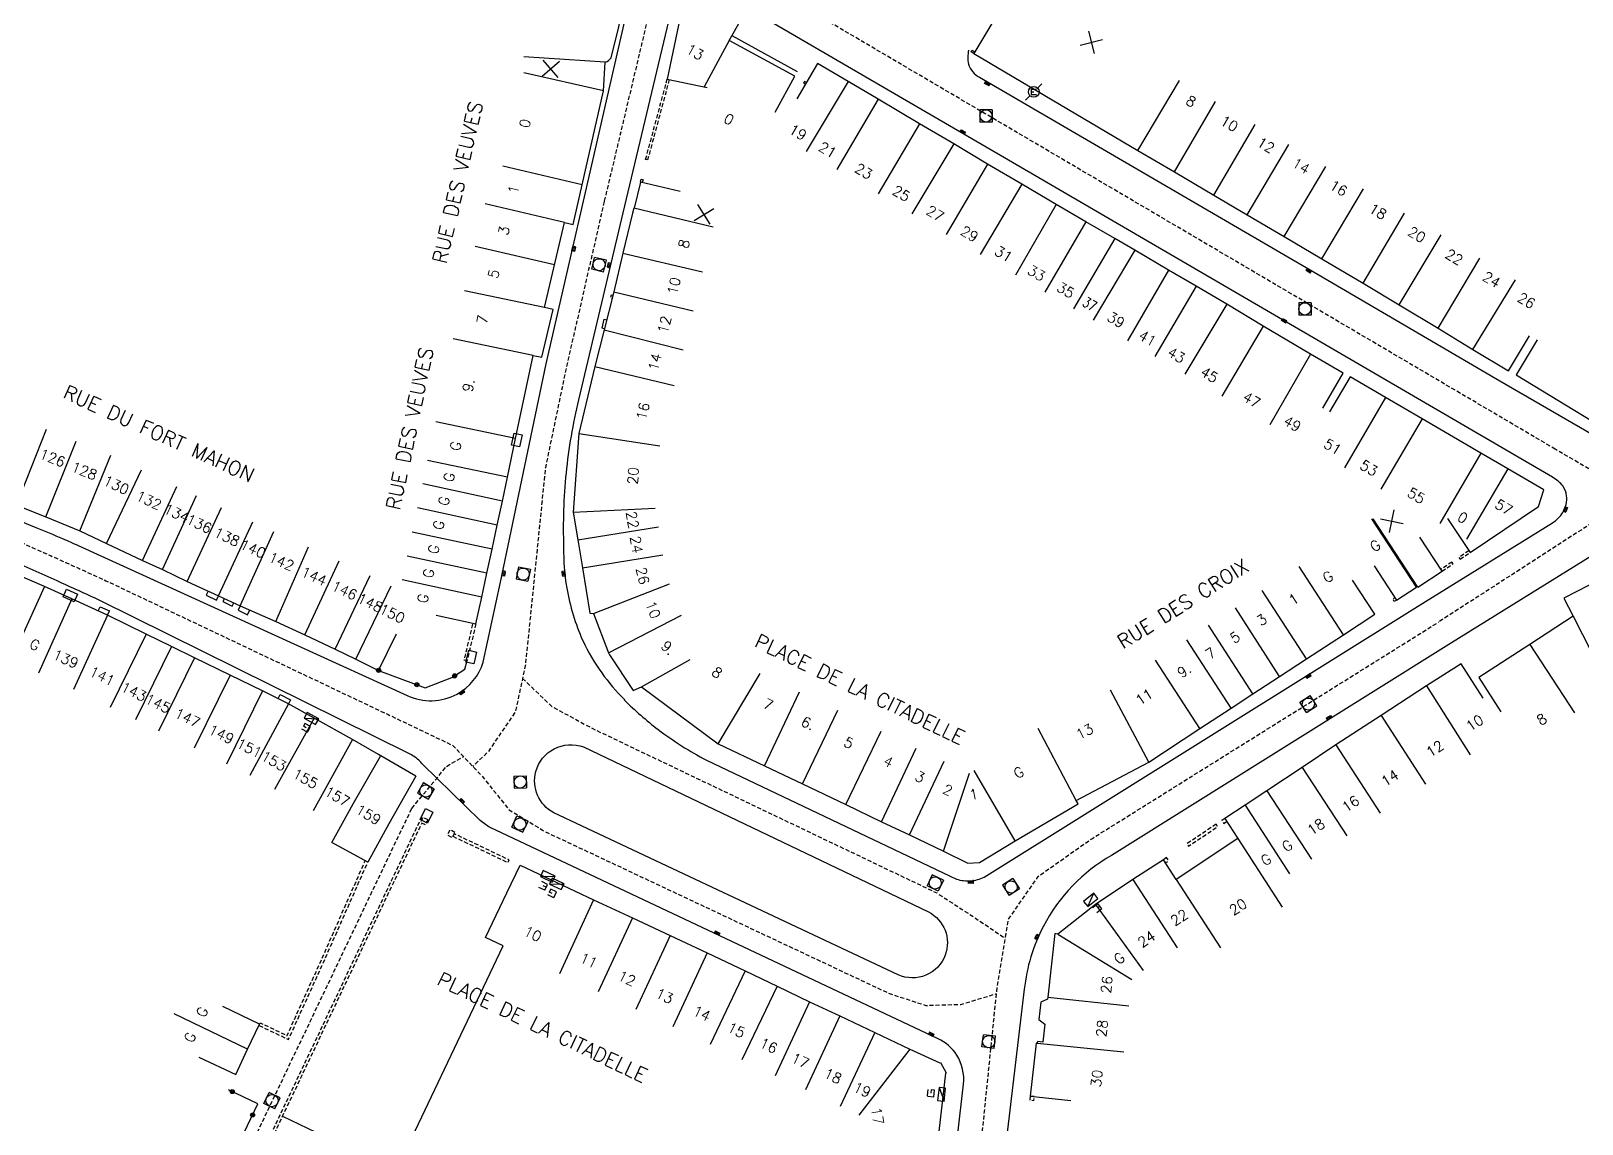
# Model space of a CAD drawing. Header units: millimetres. Extents: x 116000 to 117000, y 126000 to 127000.
# Drawn here: x 116417.3 to 116607.5, y 126148.3 to 126282.3 of the extents above; entities that cross this region are included whole.
import ezdxf
from ezdxf.enums import TextEntityAlignment as Align

# ---------------------------------------------------------------- set-up
doc = ezdxf.new("R2010")
doc.units = ezdxf.units.MM
doc.linetypes.add('DASHED', pattern=[0.75, 0.5, -0.25])
doc.layers.get('0').update_dxf_attribs({"linetype": 'CONTINUOUS'})
for name, color, linetype in [('W0001', 6, 'DASHED'), ('W0008', 7, 'CONTINUOUS'), ('W0100', 7, 'CONTINUOUS'), ('W0112', 1, 'DASHED'), ('W0322', 7, 'CONTINUOUS'), ('W0334', 7, 'CONTINUOUS'), ('W0400', 7, 'CONTINUOUS'), ('W0420', 7, 'CONTINUOUS'), ('W0430', 7, 'CONTINUOUS'), ('W0432', 7, 'CONTINUOUS'), ('W0471', 7, 'CONTINUOUS'), ('W0989', 7, 'CONTINUOUS'), ('W0991', 7, 'CONTINUOUS'), ('W1102', 7, 'CONTINUOUS'), ('W1471', 7, 'CONTINUOUS')]:
    doc.layers.add(name, color=color, linetype=linetype)
doc.styles.get("Standard").update_dxf_attribs({"font": 'romans.shx', "width": 0.85})

# ---------------------------------------------------------------- blocks, each defined once
blk = doc.blocks.new('T400')
for p, q in [((-0.15, 0.3), (0.15, 0.3)), ((-0.15, -0.25), (-0.15, 0.3)), ((-0.15, 0.15), (0.15, 0.15)), ((-0.15, 0), (0.15, 0)), ((0.15, 0.3), (0.15, -0.25)), ((-0.15, -0.15), (0.15, -0.15)), ((-0.15, -0.25), (-0.15, -0.3)), ((-0.15, -0.3), (0.15, -0.3)), ((0.15, -0.3), (0.15, -0.25))]:
    blk.add_line(p, q)
blk = doc.blocks.new('T471')
for p, q in [((-0.333334, 0.333334), (-0.333334, -0.333334)), ((-0.333334, 0.333334), (0.333334, 0.333334)), ((-0.333334, 0), (0, 0)), ((0.500001, 0.500001), (1.000002, 1.000002)), ((-0.500001, -0.500001), (-1.000002, -1.000002)), ((-0.333334, -0.333334), (0.333334, -0.333334))]:
    blk.add_line(p, q)
blk.add_ellipse((0, 0), major_axis=(0.471405, 0.471405), ratio=1, start_param=5.4977871438, end_param=11.780972451)
blk = doc.blocks.new('T420')
for p, q in [((0.75, 0.75), (-0.75, 0.75)), ((-0.75, 0.75), (-0.75, -0.75)), ((0.75, 0.75), (0.75, -0.75)), ((0.75, -0.75), (-0.75, -0.75))]:
    blk.add_line(p, q)
blk.add_ellipse((0, 0), major_axis=(-0.53, 0.53), ratio=1, start_param=3.926991, end_param=10.210176)
blk = doc.blocks.new('t991o')
at = {"color": 0, "linetype": 'Continuous'}
for p, q in [((-1, 1), (1, -1)), ((-1, -1), (1, 1))]:
    blk.add_line(p, q, dxfattribs=at)
blk = doc.blocks.new('T1471')
at = {"color": 0, "linetype": 'Continuous', "flags": 128}
blk.add_lwpolyline([(-0.75, -0.5), (-0.75, 0.5), (0.75, 0.5), (0.75, -0.5), (-0.75, -0.5)], dxfattribs=at)
blk = doc.blocks.new('T432')
at = {"flags": 128}
for points in [[(-0.4, 2.1), (-0.4, 1.3)], [(-0.39, 2.1), (0.41, 2.1)], [(0.8, 0.8), (-0.8, 0.8)], [(-0.8, 0.8), (-0.8, 0)], [(0.8, 0.8), (-0.8, 0)], [(-0.8, 0), (0.8, 0)], [(-0.4, 1.3), (0.4, 1.3)], [(0, 1.7), (0.4, 1.7)], [(0.4, 1.3), (0.4, 1.7)], [(0.8, 0), (0.8, 0.8)]]:
    blk.add_lwpolyline(points, dxfattribs=at)
blk = doc.blocks.new('T430')
at = {"flags": 128}
for points in [[(-0.4, 2.1), (0.4, 2.1)], [(-0.4, 2.1), (-0.4, 1.3)], [(0.8, 0.8), (-0.8, 0.8)], [(-0.8, 0.8), (-0.8, 0)], [(0.8, 0.8), (-0.8, 0)], [(-0.8, 0), (0.8, 0)], [(-0.4, 1.7), (0, 1.7)], [(-0.4, 1.3), (0.4, 1.3)], [(0.8, 0), (0.8, 0.8)]]:
    blk.add_lwpolyline(points, dxfattribs=at)
blk = doc.blocks.new('t322o')
at = {"color": 0, "linetype": 'Continuous'}
for radius in [0.25, 0.15]:
    blk.add_circle((0, 0), radius, dxfattribs=at)

msp = doc.modelspace()

# ---------------------------------------------------------------- linework, layer by layer
at = {"layer": 'W0001'}
for points in [[(117000, 126039.63), (116984.82, 126043.37), (116957.23, 126050.04), (116940.64, 126054.72), (116920.81, 126061.03), (116899.17, 126069.86), (116858.24, 126091.49), (116741.58, 126151.51), (116722.83, 126161.43), (116604.19, 126231), (116515.66, 126283.09), (116462.47, 126313.55), (116451.83, 126317.34), (116434.16, 126326.89), (116435.08, 126333.2)], [(116512.23, 126310.35), (116496.66, 126299.74), (116494.29, 126289.63), (116487.58, 126261.38)], [(116626.92, 126246.99), (116616.3, 126229.14), (116609.32, 126222.35), (116589.86, 126209.79)], [(116425.75, 126109.18), (116431.17, 126118.11), (116463.98, 126186.95), (116468.25, 126192.11), (116470.32, 126193.31)]]:
    msp.add_lwpolyline(points, dxfattribs=at)
at = {"layer": 'W0001', "flags": 128}
for points in [[(116487.58, 126261.38), (116482.91, 126240.95), (116480.36, 126228.7), (116478.71, 126212.37), (116477.9, 126204.44), (116476.68, 126198.8), (116473.32, 126193.87), (116471.46, 126192.11)], [(116477.56, 126202.89), (116481.15, 126199.46), (116486.01, 126196.82), (116528.35, 126176.59), (116533.09, 126173.51), (116536.75, 126171.02)]]:
    msp.add_lwpolyline(points, dxfattribs=at)
for points in [[(116391.02, 126229.76), (116415.57, 126219.79, -0.001365), (116421.53, 126217.12, -0.001213), (116426.81, 126214.72), (116461.1, 126198.45), (116469.03, 126194.67), (116472.58, 126190.93), (116475.9, 126186.8), (116480.27, 126184.14), (116522.55, 126164.25), (116527.02, 126162.8), (116531.32, 126162.93), (116535.68, 126164.24)], [(116524.41, 126000, 0.008094), (116524.76, 126011.7), (116525.05, 126037.29, -0.003892), (116525.53, 126054.43, -0.003529), (116526.2, 126069.96, -0.011736), (116528.19, 126096.8), (116533.98, 126147.55), (116535.77, 126165.17), (116537.13, 126173.32), (116540.79, 126178.61), (116547.43, 126183.28), (116589.86, 126209.79)]]:
    msp.add_lwpolyline(points, format="xyb", dxfattribs=at)
at = {"layer": 'W0008', "flags": 128}
for points in [[(116485.15, 126261.94), (116491.57, 126289.98, 0.1615), (116491.37, 126292.26, 0.0854), (116490.21, 126293.74), (116480.09, 126299.67, 0.0064), (116472.64, 126303.93, 0.0186), (116461.36, 126309.6), (116457.81, 126311.23, -0.0145), (116454.83, 126312.73, -0.0091), (116452.61, 126313.94), (116444.78, 126318.46, -0.0033), (116437.82, 126322.51, -0.0024), (116432.71, 126325.59, -0.0074), (116428.14, 126328.43), (116406.51, 126342.47), (116384.16, 126356.91, 0.1225), (116380.56, 126356.93, 0.1808), (116378.21, 126354.9, 0.0863), (116377.71, 126353.41), (116373.35, 126325.78), (116370.49, 126307.74)], [(116588.27, 126212.33), (116603.83, 126221.95, 0.1193), (116605.13, 126223.25, 0.1637), (116605.57, 126225.29, 0.1198), (116605.14, 126226.46, 0.0961), (116603.84, 126227.56), (116536.66, 126266.73), (116500.4, 126287.84), (116499.67, 126288.22, 0.2682), (116497.24, 126287.81, 0.1811), (116496.06, 126286.07), (116490.05, 126260.82)], [(116532.26, 126279.93, 0.1058), (116532.24, 126278.21, 0.1852), (116533.59, 126276.6), (116574.64, 126252.69), (116597.39, 126239.4), (116609.63, 126232.3, 0.0747), (116611.51, 126231.35, 0.1743), (116613.65, 126231.45, 0.1065), (116615.07, 126232.72, 0.0382), (116616.28, 126234.33), (116624.79, 126248.29)], [(116392.2, 126232), (116417.9, 126221.39, -0.008427), (116421.15, 126220.05, -0.005078), (116423.08, 126219.19), (116463.43, 126200.8, 0.239273), (116469.53, 126200.97, 0.195657), (116472.75, 126204.9), (116474.88, 126214.7), (116480.47, 126241.48), (116485.15, 126261.94)], [(116521.42, 126000, 0.008187), (116521.77, 126011.73), (116522.06, 126037.34, -0.003895), (116522.55, 126054.54, -0.003529), (116523.22, 126070.11, -0.011747), (116525.22, 126097.11), (116531.62, 126153.14, 0.173513), (116530.81, 126156.7, 0.143603), (116528.51, 126158.71), (116473.58, 126184.62, -0.022708), (116473.01, 126184.98, -0.028168), (116472.36, 126185.49), (116465.32, 126192.34, 0.075951), (116464.28, 126193.31, 0.040454), (116463.63, 126193.68), (116425.73, 126212.46, 0.001205), (116420.5, 126214.84, 0.001356), (116414.59, 126217.48), (116390.07, 126227.45)], [(117000, 126036.26), (116992.23, 126038.1), (116959.01, 126045.82, -0.0056), (116947.81, 126048.67, -0.0132), (116933.16, 126053.08, -0.0154), (116915.04, 126059.64, -0.0137), (116899.14, 126066.49, -0.0035), (116895.32, 126068.29, -0.0048), (116885.56, 126073.13), (116856.96, 126087.88), (116810.43, 126111.98), (116762.89, 126136.57), (116736.92, 126150, -0.0043), (116724.44, 126156.67, -0.002), (116715.3, 126161.78, -0.0072), (116701.62, 126169.57), (116696.44, 126172.68), (116655.55, 126197.04), (116619.22, 126218.69, 0.0906), (116616.35, 126219.8, 0.1232), (116611.61, 126219.3, 0.0596), (116608.81, 126217.99), (116591.45, 126207.26)], [(116591.45, 126207.26), (116549.79, 126181.19, 0.142788), (116541.43, 126172.51, 0.094624), (116539.08, 126164.78), (116535.26, 126132.7), (116532.92, 126112.66), (116530.88, 126093.37), (116530.48, 126089.51, 0.007806), (116529.31, 126072.31, 0.004498), (116528.87, 126062.39), (116528.17, 126041.37, 0.003648), (116527.97, 126034.79, 0.003596), (116527.87, 126028.31), (116527.73, 126011.22, -0.008123), (116527.4, 126000, -0.008123)]]:
    msp.add_lwpolyline(points, format="xyb", dxfattribs=at)
at = {"layer": 'W0008'}
for points in [[(116490.05, 126260.82), (116484.43, 126237.07, 0.034069), (116482.9, 126228.08, 0.033921), (116482.6, 126219, 0.046356), (116482.99, 126213.97, 0.061907), (116484.94, 126207.53, 0.045475), (116487.27, 126203.57, 0.042867), (116490.09, 126200.27)], [(116490.03, 126200.27, 0.033501), (116494.2, 126196.62, 0.042255), (116500.1, 126192.88), (116530.76, 126178.28, 0.09695), (116532.53, 126178.08, 0.091731), (116534.16, 126178.52), (116588.27, 126212.33)]]:
    msp.add_lwpolyline(points, format="xyb", dxfattribs=at)
at = {"layer": 'W0008', "flags": 128}
for points in [[(116487.6, 126245.74), (116487.32, 126245.82), (116487.59, 126246.93), (116487.88, 126246.86)], [(116439.01, 126213.61), (116438.76, 126213.08), (116440.03, 126212.49), (116440.28, 126213.02)], [(116425.54, 126211.16), (116425.78, 126211.67), (116426.91, 126211.18), (116426.65, 126210.65)], [(116441, 126212.69), (116440.82, 126212.31), (116441.94, 126211.75), (116442.15, 126212.16)], [(116442.94, 126211.8), (116442.69, 126211.25), (116443.85, 126210.69), (116444.11, 126211.29)], [(116447.6, 126200.41), (116447.85, 126200.93), (116449.12, 126200.28), (116448.88, 126199.78)]]:
    msp.add_lwpolyline(points, dxfattribs=at)
msp.add_lwpolyline([(116481.4, 126186.41, -0.349552), (116479.2, 126191.48, -0.440409), (116485.02, 126194.49), (116527.34, 126174.27, -0.378477), (116529.39, 126168.97, -0.433888), (116523.61, 126166.55)], format="xyb", close=True, dxfattribs=at)
at = {"layer": 'W0100', "flags": 128}
msp.add_lwpolyline([(116484.88, 126263.43), (116487.48, 126274.94), (116487.71, 126278.44, 0.178721), (116488.42, 126278.99), (116489.35, 126282.77), (116490.67, 126289.11), (116489.66, 126291.37), (116479.95, 126297.06), (116475.05, 126299.89), (116475.5, 126300.8), (116465.59, 126305.65), (116453.6, 126311.46), (116446.37, 126314.71), (116444.6, 126310.04)], format="xyb", dxfattribs=at)
for points in [[(116508.55, 126272.34), (116510.94, 126276.74), (116502.91, 126281.1), (116504.43, 126283.78), (116498.92, 126287.01), (116497.39, 126286.34), (116495.3, 126276.37), (116500.19, 126275.34)], [(116535.46, 126283.81), (116532.91, 126279.51), (116553.02, 126267.61), (116557.5, 126265), (116562.34, 126262.16), (116566.43, 126259.75), (116570.96, 126257.07), (116575.58, 126254.33), (116580.63, 126251.34), (116585.06, 126248.69), (116589.82, 126245.85), (116594.1, 126243.23), (116598.46, 126240.62), (116601.04, 126244.91)], [(116575.7, 126236.01), (116578.2, 126240.34), (116574.19, 126242.65), (116568.39, 126246.08), (116563.9, 126248.77), (116560.15, 126250.97), (116556.75, 126252.94), (116552.63, 126255.4), (116550.2, 126256.82), (116546.64, 126258.89), (116542.99, 126260.99), (116538.78, 126263.49), (116534.58, 126265.96), (116530.43, 126268.44), (116526.24, 126270.91), (116521.17, 126273.9), (116517.48, 126276.1), (116513.72, 126278.29), (116511.21, 126273.97)], [(116466.97, 126210.64), (116471.85, 126209.58), (116472.56, 126212.84), (116473.19, 126215.78), (116473.82, 126218.74), (116474.45, 126221.69), (116475.09, 126224.63), (116475.72, 126227.57), (116476.71, 126232.3), (116478.86, 126242.49), (116479.91, 126242.27), (116481.33, 126248.11), (116480.25, 126248.37), (116482.7, 126258.81), (116483.77, 126258.55), (116484.87, 126263.41), (116484.87, 126263.41)], [(116496.88, 126262.58), (116492.01, 126263.74), (116491.25, 126260.55)], [(116491.2, 126260.56), (116491.2, 126260.56), (116491.04, 126259.92), (116489.88, 126255.05), (116488.75, 126250.28), (116487.58, 126245.65), (116486.43, 126241.13), (116484.48, 126232.92), (116483.77, 126223.29), (116484.35, 126219.89), (116484.9, 126216.46), (116485.8, 126210.91), (116486.25, 126210.87), (116488.12, 126206.04), (116488.24, 126205.77), (116491.14, 126201.43), (116492.15, 126201.84), (116501.55, 126194.88), (116507.23, 126192.19), (116511.89, 126189.96), (116517.19, 126187.42), (116521.58, 126185.3), (116525, 126183.7), (116529.17, 126181.72), (116532.15, 126180.23), (116533.59, 126180.31), (116537.98, 126182.98), (116545.69, 126187.5), (116545.46, 126187.93), (116554.34, 126192.62), (116560.61, 126196.74), (116564.45, 126199.23), (116567.11, 126201.02), (116570.39, 126203.13), (116573.67, 126205.28), (116578.21, 126208.22), (116582.07, 126210.75), (116579.33, 126214.93)], [(116601.98, 126244.39), (116599.38, 126240.12), (116610.74, 126233.19), (116612.98, 126233.67), (116616.33, 126239.06), (116616.55, 126238.85), (116621.33, 126246.6), (116621.07, 126246.77), (116623.26, 126250.51), (116623.26, 126250.51)], [(116590.96, 126222.48), (116593.75, 126218.34), (116602.14, 126223.99), (116602.77, 126226), (116598.38, 126228.59), (116595.07, 126230.52), (116587.86, 126234.74), (116583.37, 126237.35), (116579.05, 126239.89), (116576.52, 126235.58)], [(116392.57, 126232.79), (116392.98, 126232.64), (116398.15, 126230.78), (116402.97, 126228.94), (116408.12, 126227.11), (116411.12, 126225.9), (116415.51, 126224.15), (116419.12, 126222.71), (116419.12, 126222.69), (116423.3, 126220.99), (116426.57, 126219.42), (116430.97, 126217.37), (116433.4, 126216.24), (116436.46, 126214.79), (116440.28, 126213.02), (116442.93, 126211.81), (116447.3, 126209.89), (116450.86, 126208.24), (116454.58, 126206.47), (116457.11, 126205.25), (116459.92, 126203.88), (116462.11, 126208.37)], [(116464.48, 126190.91), (116459.91, 126193.57), (116456.73, 126195.41), (116452, 126198.03), (116448.78, 126199.83), (116445.69, 126201.35), (116441.73, 126203.3), (116437.33, 126205.42), (116434.52, 126206.79), (116431.41, 126208.31), (116426.69, 126210.63), (116422.31, 126212.64), (116418.94, 126214.15), (116415.65, 126215.61), (116411.32, 126217.64), (116407.19, 126219.38), (116403.17, 126221.06), (116399.79, 126222.47), (116395.39, 126224.33), (116389.61, 126226.81)], [(116587.34, 126214.1), (116590.31, 126216.05), (116587.57, 126220.23)], [(116640.92, 126198.09), (116642.63, 126202.79), (116637.22, 126205.98), (116633.81, 126207.98), (116628.62, 126210.96), (116624.26, 126213.45), (116620.1, 126215.9), (116616.74, 126217.82), (116614.91, 126217.61), (116609.86, 126215.1), (116605.23, 126212.74), (116606.37, 126210.52), (116601.05, 126207.04), (116594.8, 126203.02), (116597.51, 126198.81)], [(116581.98, 126216.68), (116584.71, 126212.49), (116587.16, 126214.09)], [(116595.34, 126200.47), (116592.64, 126204.69), (116588.39, 126201.97), (116582.83, 126198.33), (116577.29, 126194.75), (116573.15, 126191.96), (116568.81, 126189.1), (116566.16, 126187.34), (116563.66, 126185.73), (116565.26, 126183.25), (116557.71, 126178.25), (116556.14, 126180.66), (116552.38, 126178.22), (116547.8, 126175.18), (116543.19, 126171.55), (116542.83, 126171.6), (116541.98, 126163.82), (116541.95, 126163.57), (116541.11, 126163.18), (116540.87, 126161.08), (116541.59, 126160.51), (116541.36, 126158.3), (116540.71, 126158.37), (116540.68, 126158.15), (116540.56, 126158.16), (116539.82, 126151.69), (116544.78, 126151.12)], [(116460.04, 126138.23), (116475.2, 126170.11), (116473.02, 126171.14), (116475.65, 126176.62), (116477.27, 126180.01), (116486.27, 126175.75), (116491.03, 126173.55), (116495.67, 126171.35), (116500.22, 126169.24), (116504.86, 126167.04), (116508.77, 126165.14), (116512.74, 126163.24), (116516.48, 126161.5), (116520.75, 126159.47), (116525.06, 126157.45), (116528.73, 126155.75), (116528.83, 126155.81), (116529.52, 126154.53), (116529.44, 126154.49), (116528.45, 126145.91)], [(116437.87, 126156.46), (116442.39, 126154.32), (116443.85, 126157.42), (116445.33, 126160.51), (116440.83, 126162.67)], [(116448.14, 126149.21), (116458.35, 126144.33)]]:
    msp.add_lwpolyline(points, dxfattribs=at)
at = {"layer": 'W0112'}
for points in [[(116532.91, 126279.51), (116532.55, 126279.71), (116532.67, 126279.93), (116533.04, 126279.72)], [(116495.55, 126276.32), (116492.9, 126266.46), (116492.66, 126266.52), (116495.3, 126276.37)], [(116512.37, 126275.97), (116512.13, 126276.1), (116512.01, 126275.88), (116512.25, 126275.76)], [(116492.01, 126263.74), (116492.11, 126264.1), (116492.35, 126264.03), (116492.25, 126263.68)], [(116593.61, 126218.55), (116592.37, 126217.72), (116592.51, 126217.52), (116593.75, 126218.34)], [(116590.31, 126216.05), (116591.66, 126216.95), (116591.52, 126217.16), (116590.17, 126216.26)]]:
    msp.add_lwpolyline(points, dxfattribs=at)
at = {"layer": 'W0112', "flags": 128}
for points in [[(116488.64, 126249.84), (116488.43, 126249.89), (116488.34, 126249.52), (116488.54, 126249.46)], [(116584.71, 126212.49), (116584.45, 126212.34), (116584.27, 126212.63), (116584.52, 126212.79)], [(116471.84, 126209.58), (116470.76, 126205.07), (116470.42, 126205.15), (116471.5, 126209.66)], [(116465.3, 126185.72), (116465.14, 126185.79), (116461.47, 126178.07), (116445.62, 126144.72), (116445.77, 126145.04)], [(116445.62, 126144.72), (116454.72, 126140.48), (116454.87, 126140.79), (116446.09, 126144.89), (116461.78, 126177.92), (116465.24, 126185.17)], [(116563.66, 126185.73), (116563.29, 126185.46), (116563.55, 126185.09), (116563.9, 126185.34)], [(116469.03, 126183.53), (116475.77, 126180.32), (116475.92, 126180.64), (116469.19, 126183.84)], [(116445.26, 126160.35), (116448.86, 126158.62), (116452.96, 126167.64), (116458.59, 126180.37)], [(116445.33, 126160.51), (116445.41, 126160.66), (116448.69, 126159.09), (116452.64, 126167.79), (116458.28, 126180.54)]]:
    msp.add_lwpolyline(points, dxfattribs=at)
for points in [[(116465.98, 126185.54), (116465.38, 126185.86), (116465.06, 126185.27), (116465.66, 126184.95)], [(116469.28, 126184), (116468.65, 126184.32), (116468.33, 126183.7), (116468.95, 126183.37)], [(116562.6, 126185.01), (116559.02, 126182.61), (116559.21, 126182.32), (116562.8, 126184.72)], [(116556.52, 126180.92), (116556.14, 126180.66), (116556.39, 126180.28), (116556.78, 126180.53)], [(116539.82, 126151.69), (116539.76, 126151.2), (116540.26, 126151.14), (116540.31, 126151.63)]]:
    msp.add_lwpolyline(points, close=True, dxfattribs=at)
at = {"layer": 'W0322', "flags": 128}
for points in [[(116459.92, 126203.88), (116465.61, 126201.75), (116468.9, 126202.99), (116470.5, 126204.03), (116470.76, 126205.07)], [(116425.41, 126114.63), (116429.68, 126118.45), (116445.11, 126150.75), (116441.51, 126152.45)]]:
    msp.add_lwpolyline(points, dxfattribs=at)
at = {"layer": 'W0334', "flags": 128}
msp.add_lwpolyline([(116511.28, 126277.27), (116503.25, 126281.7)], dxfattribs=at)
at = {"layer": 'W1102'}
for p, q in [((116502.91, 126281.1), (116499.82, 126275.42)), ((116487.71, 126278.44), (116477.73, 126279.1)), ((116487.48, 126274.94), (116477.73, 126277.15)), ((116517.48, 126276.1), (116512.35, 126267.52)), ((116553.02, 126267.61), (116558.11, 126276.21)), ((116521.17, 126273.9), (116516.1, 126265.28)), ((116557.5, 126265), (116562.53, 126273.64)), ((116526.24, 126270.91), (116521.15, 126262.3)), ((116562.34, 126262.16), (116567.39, 126270.79)), ((116530.43, 126268.44), (116525.31, 126259.85)), ((116566.43, 126259.75), (116571.51, 126268.37)), ((116534.58, 126265.96), (116529.51, 126257.34)), ((116570.96, 126257.07), (116576.05, 126265.68)), ((116538.78, 126263.49), (116533.68, 126254.89)), ((116575.58, 126254.33), (116580.68, 126262.93)), ((116542.99, 126260.99), (116538, 126252.33)), ((116580.63, 126251.34), (116585.72, 126259.95)), ((116546.64, 126258.89), (116541.62, 126250.24)), ((116550.2, 126256.82), (116545.13, 126248.21)), ((116585.06, 126248.69), (116590.2, 126257.27)), ((116552.63, 126255.4), (116547.51, 126246.8)), ((116589.82, 126245.85), (116594.95, 126254.43)), ((116556.75, 126252.94), (116551.74, 126244.29)), ((116594.1, 126243.23), (116599.31, 126251.77)), ((116560.15, 126250.97), (116555.09, 126242.35)), ((116563.9, 126248.77), (116558.77, 126240.19)), ((116568.39, 126246.08), (116563.3, 126237.48)), ((116574.19, 126242.65), (116569.19, 126233.99)), ((116583.37, 126237.35), (116578.35, 126228.7)), ((116587.86, 126234.74), (116582.8, 126226.11)), ((116595.07, 126230.52), (116590.03, 126221.88)), ((116598.38, 126228.59), (116593.31, 126219.96)), ((116587.34, 126214.1), (116581.85, 126222.45)), ((116606.37, 126210.52), (116610.92, 126201.61)), ((116601.05, 126207.04), (116606.53, 126198.67))]:
    msp.add_line(p, q, dxfattribs=at)
at = {"layer": 'W1102', "flags": 128}
for points in [[(116484.88, 126263.43), (116475.14, 126265.7)], [(116482.7, 126258.81), (116472.97, 126261.09)], [(116500.92, 126258.24), (116491.2, 126260.56)], [(116481.48, 126253.59), (116471.74, 126255.87)], [(116489.88, 126255.05), (116499.61, 126252.73)], [(116480.25, 126248.37), (116470.46, 126250.43)], [(116488.75, 126250.28), (116498.48, 126247.98)], [(116478.86, 126242.49), (116469.07, 126244.55)], [(116487.58, 126245.65), (116497.27, 126243.18)], [(116486.43, 126241.13), (116496.16, 126238.82)], [(116415.51, 126224.15), (116419.21, 126233.44)], [(116476.71, 126232.3), (116466.93, 126234.35)], [(116484.48, 126232.92), (116494.39, 126231.39)], [(116419.12, 126222.71), (116422.84, 126231.99)], [(116423.3, 126220.99), (116427.07, 126230.25)], [(116475.72, 126227.57), (116465.93, 126229.63)], [(116426.57, 126219.42), (116430.85, 126228.46)], [(116430.97, 126217.37), (116435.17, 126226.44)], [(116433.4, 126216.24), (116437.6, 126225.32)], [(116475.09, 126224.63), (116465.32, 126226.74)], [(116436.46, 126214.79), (116440.67, 126223.86)], [(116474.45, 126221.69), (116464.68, 126223.79)], [(116483.77, 126223.29), (116493.83, 126223.77)], [(116440.28, 126213.02), (116444.49, 126222.09)], [(116484.35, 126219.89), (116494.23, 126221.46)], [(116587.16, 126214.09), (116581.7, 126222.47)], [(116442.93, 126211.81), (116447.08, 126220.91)], [(116473.82, 126218.74), (116464.04, 126220.84)], [(116447.3, 126209.89), (116451.33, 126219.04)], [(116473.19, 126215.78), (116463.41, 126217.87)], [(116484.9, 126216.46), (116494.77, 126218.03)], [(116450.86, 126208.24), (116455.06, 126217.31)], [(116454.58, 126206.47), (116458.87, 126215.51)], [(116578.21, 126208.22), (116572.78, 126216.62)], [(116418.94, 126214.15), (116414.84, 126205.03)], [(116457.11, 126205.25), (116461.47, 126214.25)], [(116472.56, 126212.84), (116462.79, 126214.97)], [(116486.25, 126210.87), (116495.58, 126214.47)], [(116573.67, 126205.28), (116568.24, 126213.68)], [(116422.31, 126212.64), (116418.21, 126203.52)], [(116426.69, 126210.63), (116422.52, 126201.54)], [(116488.12, 126206.04), (116497.06, 126210.64)], [(116570.39, 126203.13), (116564.97, 126211.54)], [(116431.41, 126208.31), (116427.01, 126199.34)], [(116567.11, 126201.02), (116561.69, 126209.42)], [(116434.52, 126206.79), (116430.12, 126197.82)], [(116564.45, 126199.23), (116559.01, 126207.62)], [(116437.33, 126205.42), (116432.93, 126196.44)], [(116492.15, 126201.84), (116498.1, 126205.21)], [(116560.61, 126196.74), (116555.17, 126205.14)], [(116441.73, 126203.3), (116437.32, 126194.32)], [(116501.55, 126194.88), (116506.71, 126203.5)], [(116445.69, 126201.35), (116441.27, 126192.38)], [(116507.23, 126192.19), (116511.51, 126201.23)], [(116554.34, 126192.62), (116549.67, 126201.46)], [(116588.39, 126201.97), (116593.77, 126193.54)], [(116448.88, 126199.78), (116444.12, 126190.98)], [(116511.89, 126189.96), (116516.21, 126198.98)], [(116452, 126198.03), (116447.16, 126189.28)], [(116545.46, 126187.93), (116540.79, 126196.77)], [(116582.83, 126198.33), (116588.26, 126189.93)], [(116456.73, 126195.41), (116451.89, 126186.66)], [(116517.19, 126187.42), (116521.54, 126196.43)], [(116577.29, 126194.75), (116582.72, 126186.35)], [(116464.47, 126190.89), (116461.15, 126185.06), (116458.59, 126180.37), (116454.2, 126182.76), (116456.78, 126187.5), (116460.13, 126193.37)], [(116521.58, 126185.3), (116525.84, 126194.35)], [(116525, 126183.7), (116529.26, 126192.74)], [(116529.17, 126181.72), (116532.36, 126191.27)], [(116537.98, 126182.98), (116532.93, 126191.61)], [(116573.15, 126191.96), (116578.64, 126183.6)], [(116568.81, 126189.1), (116574.31, 126180.75)], [(116566.16, 126187.34), (116571.59, 126178.95)], [(116565.26, 126183.25), (116570.69, 126174.86)], [(116552.38, 126178.22), (116557.83, 126169.84)], [(116557.71, 126178.25), (116563.16, 126169.87)], [(116486.27, 126175.75), (116482.08, 126166.67)], [(116547.8, 126175.18), (116553.67, 126167.07)], [(116491.03, 126173.55), (116486.84, 126164.47)], [(116495.67, 126171.35), (116491.46, 126162.28)], [(116543.19, 126171.55), (116552.28, 126165.98)], [(116500.22, 126169.24), (116496.01, 126160.17)], [(116504.86, 126167.04), (116500.57, 126158)], [(116508.77, 126165.14), (116504.45, 126156.12)], [(116512.74, 126163.24), (116508.52, 126154.17)], [(116541.98, 126163.82), (116551.92, 126162.74)], [(116443.85, 126157.42), (116434.84, 126161.75)], [(116516.48, 126161.5), (116512.26, 126152.43)], [(116520.75, 126159.47), (116516.51, 126150.41)], [(116525.06, 126157.45), (116518.78, 126149.35)], [(116540.68, 126158.15), (116551.29, 126157.09)]]:
    msp.add_lwpolyline(points, dxfattribs=at)

# ---------------------------------------------------------------- block references
at = {"layer": 'W0322'}
for p, rotation in [((116459.92, 126203.88), 339.5327111819058), ((116464.6, 126202.13), 339.5327111819058), ((116469.24, 126203.21), 33.13293247926229), ((116441.97, 126152.23), 154.7411166159586), ((116444.46, 126149.37), 64.46125580786025)]:
    msp.add_blockref('t322o', p, dxfattribs=dict(at, rotation=rotation))
at = {"layer": 'W0400'}
for p, rotation in [((116534.56, 126275.83), 59.85190226898806), ((116531.56, 126269.88), 59.77206654870601), ((116483.84, 126255.56), 167.1529277116735), ((116488.18, 126253.56), 346.6847677624637), ((116573.97, 126252.88), 58.61097396797432), ((116570.95, 126246.76), 61.80412606558099), ((116605.43, 126223.61), 339.5034891912476), ((116475.25, 126215.75), 168.20712212335), ((116482.6, 126215.76), 5.917238047447231), ((116573.92, 126203.18), 122.0033764858981), ((116470.17, 126201.18), 124.0530419670118), ((116576.45, 126198.05), 302.0309737732703), ((116470.14, 126187.86), 225.7719538066952), ((116532.55, 126177.93), 94.51972571897413), ((116501.41, 126171.66), 244.744110361362), ((116540.63, 126171.2), 336.3637505872937), ((116527.67, 126159.27), 244.744110361362)]:
    msp.add_blockref('T400', p, dxfattribs=dict(at, rotation=rotation))
at = {"layer": 'W0420'}
for p in [(116534.39, 126271.86), (116573.49, 126248.2)]:
    msp.add_blockref('T420', p, dxfattribs=at)
for p, rotation in [((116486.95, 126253.62), 256.6847677624637), ((116477.65, 126215.69), 78.20712212335006), ((116573.91, 126199.75), 212.0309737732703), ((116477.28, 126190.19), 91.18510179294009), ((116465.71, 126189.09), 60.29085797135713), ((116477.24, 126185.03), 154.744110361362), ((116528.16, 126177.82), 334.5497662816026), ((116537.46, 126177.32), 32.00337648589814), ((116534.72, 126158.36), 263.2067305630608), ((116446.84, 126151.13), 244.58582741268)]:
    msp.add_blockref('T420', p, dxfattribs=dict(at, rotation=rotation))
at = {"layer": 'W0430'}
for p, rotation in [((116480.83, 126178.99), 154.7019108458252), ((116546.99, 126176.05), 218.1661200237522)]:
    msp.add_blockref('T430', p, dxfattribs=dict(at, rotation=rotation))
at = {"layer": 'W0432'}
for p, rotation in [((116451.87, 126198.32), 150.7473356848831), ((116481.93, 126178.06), 154.7019108458252), ((116529.34, 126151.84), 83.38888031597281)]:
    msp.add_blockref('T432', p, dxfattribs=dict(at, rotation=rotation))
at = {"layer": 'W0471'}
msp.add_blockref('T471', (116540.25, 126274.81), dxfattribs=at)
at = {"layer": 'W0991'}
for p, rotation in [((116547.29, 126280.87), 329.3869985838882), ((116481.02, 126277.65), 86.19044395438917), ((116499.81, 126259.79), 76.60971818345932), ((116584.16, 126222.18), 33.30993863122513)]:
    msp.add_blockref('t991o', p, dxfattribs=dict(at, rotation=rotation))
at = {"layer": 'W1471'}
for p, rotation in [((116476.86, 126232.11), 78.14140809907306), ((116422.12, 126213.06), 155.7817356318534), ((116471.27, 126205.51), 76.54685940938994), ((116465.8, 126186.04), 244.5204884065247)]:
    msp.add_blockref('T1471', p, dxfattribs=dict(at, rotation=rotation))

# ---------------------------------------------------------------- texts
at = {"layer": 'W0989'}
for s, rotation, p in [('RUE DES VEUVES', 77.1362, (116469.61, 126263.72)), ('RUE DES VEUVES', 78.2071, (116463.73, 126233.54)), ('RUE DU FORT MAHON', 335.5518, (116432.97, 126232.91)), ('RUE DES CROIX', 32.0034, (116558.53, 126212.06)), ('PLACE DE LA CITADELLE', 334.4667, (116518.92, 126201.58)), ('PLACE DE LA CITADELLE', 334.4667, (116479.98, 126160.13))]:
    msp.add_text(s, height=1.75, rotation=rotation, dxfattribs=at).set_placement(p, align=Align.MIDDLE)
at = {"layer": 'W0991'}
for s, rotation, p in [('13', 329.5624, (116498.71, 126279.7)), ('8', 329.7966, (116559.53, 126273.65)), ('0', 77.2743, (116477.86, 126270.95)), ('0', 331.4618, (116502.87, 126271.45)), ('19', 329.8022, (116511.32, 126269.85)), ('10', 329.6181, (116564.22, 126270.92)), ('12', 329.4907, (116568.7, 126268.28)), ('21', 329.1776, (116514.97, 126267.7)), ('23', 329.5068, (116519.39, 126265.08)), ('14', 329.3755, (116573.02, 126265.73)), ('1', 76.7732, (116476.46, 126262.83)), ('25', 329.4038, (116524.01, 126262.36)), ('16', 329.3284, (116577.61, 126263.01)), ('27', 329.2046, (116528.15, 126259.9)), ('18', 329.3857, (116582.43, 126260.15)), ('3', 76.7732, (116475.28, 126257.8)), ('29', 329.5058, (116532.37, 126257.4)), ('20', 329.08, (116587.21, 126257.31)), ('8', 76.5745, (116497.35, 126256.18)), ('31', 329.3286, (116536.55, 126254.93)), ('22', 329.1378, (116591.8, 126254.56)), ('33', 330.0616, (116540.57, 126252.58)), ('5', 76.7732, (116474.03, 126252.5)), ('10', 76.674, (116496.12, 126251.02)), ('24', 328.6154, (116596.38, 126251.8)), ('35', 329.8859, (116544.16, 126250.5)), ('26', 329.0598, (116600.65, 126249.22)), ('39', 329.2501, (116550.34, 126246.86)), ('7', 78.1137, (116472.63, 126246.89)), ('12', 75.7814, (116494.96, 126246.27)), ('41', 329.8777, (116554.19, 126244.6)), ('14', 75.7302, (116493.8, 126241.69)), ('43', 329.5762, (116557.72, 126242.54)), ('45', 329.1168, (116561.78, 126240.13)), ('9.', 78.1137, (116470.94, 126238.83)), ('16', 76.6333, (116492.32, 126235.66)), ('47', 329.3937, (116566.96, 126237.05)), ('49', 330.019, (116571.95, 126234.13)), ('126', 338.1292, (116419.92, 126229.93)), ('G', 78.1414, (116469.37, 126231.38)), ('51', 329.5029, (116576.9, 126231.3)), ('128', 337.7223, (116423.83, 126228.34)), ('53', 329.85, (116581.34, 126228.69)), ('130', 334.4928, (116427.75, 126226.61)), ('G', 77.9042, (116468.56, 126227.56)), ('20', 85.8007, (116491.12, 126227.74)), ('132', 335.0213, (116431.74, 126224.73)), ('G', 77.8001, (116467.93, 126224.64)), ('55', 329.6163, (116587.16, 126225.3)), ('134', 335.1403, (116435.14, 126223.15)), ('22', 279.6592, (116491.04, 126222.33)), ('0', 329.7478, (116592.84, 126222.61)), ('57', 329.5603, (116597.89, 126223.88)), ('136', 334.6126, (116437.9, 126221.85)), ('138', 335.076, (116441.32, 126220.25)), ('G', 77.8811, (116467.29, 126221.69)), ('140', 335.5217, (116444.5, 126218.79)), ('24', 279.0511, (116491.53, 126219.3)), ('G', 33.1072, (116582.11, 126219.16)), ('142', 336.2329, (116447.99, 126217.23)), ('G', 77.9135, (116466.66, 126218.72)), ('144', 335.1687, (116452, 126215.42)), ('G', 77.9611, (116466.03, 126215.78)), ('26', 283.0917, (116492.29, 126215.48)), ('G', 33.3009, (116576.31, 126215.34)), ('146', 334.6379, (116455.72, 126213.68)), ('148', 334.133, (116458.89, 126212.16)), ('150', 333.9581, (116461.58, 126210.85)), ('G', 77.7272, (116465.36, 126212.69)), ('10', 290.9075, (116493.57, 126211.32)), ('1', 32.9018, (116572.12, 126212.62)), ('3', 33.2473, (116568.21, 126210.07)), ('5', 32.7907, (116564.92, 126207.93)), ('G', 335.7817, (116417.75, 126207.01)), ('139', 335.3637, (116421.55, 126205.28)), ('9.', 317.4789, (116495.42, 126206.64)), ('7', 33.8755, (116561.93, 126205.97)), ('141', 333.8778, (116426.01, 126203.17)), ('8', 323.4841, (116501.42, 126203.61)), ('9.', 32.9138, (116558.69, 126203.84)), ('143', 333.9726, (116429.89, 126201.27)), ('145', 333.8877, (116432.86, 126199.81)), ('7', 334.6803, (116507.7, 126199.71)), ('11', 33.3839, (116553.78, 126200.63)), ('147', 334.2762, (116436.47, 126198.06)), ('8', 32.7612, (116602.53, 126197.88)), ('149', 333.8354, (116440.63, 126196.04)), ('6.', 334.4324, (116512.57, 126197.39)), ('13', 27.8438, (116546.48, 126196.38)), ('10', 32.5617, (116594.3, 126197.44)), ('151', 333.7715, (116444.06, 126194.35)), ('5', 334.4395, (116517.57, 126195)), ('12', 33.2286, (116589.42, 126194.28)), ('153', 330.7473, (116447.06, 126192.77)), ('4', 334.2284, (116522.41, 126192.68)), ('155', 331.044, (116450.94, 126190.61)), ('3', 334.8015, (116526.29, 126190.82)), ('G', 30.3905, (116538.4, 126191.35)), ('14', 32.8484, (116583.9, 126190.69)), ('157', 329.9667, (116454.84, 126188.42)), ('2', 334.6088, (116529.7, 126189.21)), ('1', 11.1711, (116532.9, 126188.7)), ('159', 329.7266, (116458.67, 126186.19)), ('16', 33.9965, (116579.09, 126187.52)), ('18', 33.34, (116574.85, 126184.7)), ('G', 32.8952, (116568.73, 126180.67)), ('G', 33.573, (116571.33, 126182.38)), ('20', 33.553, (116565.29, 126174.88)), ('22', 33.0359, (116558.09, 126173.58)), ('10', 334.2882, (116478.81, 126171.57)), ('24', 33.6113, (116554.07, 126170.94)), ('11', 335.2304, (116485.68, 126168.31)), ('G', 38.1661, (116550.73, 126168.57)), ('12', 334.5805, (116490.37, 126166.11)), ('26', 83.7766, (116549.19, 126165.34)), ('13', 335.119, (116494.97, 126163.96)), ('G', 64.3281, (116438.28, 126161.98)), ('14', 334.6471, (116499.54, 126161.81)), ('15', 334.0945, (116503.78, 126159.78)), ('28', 83.9187, (116548.61, 126159.98)), ('G', 64.7411, (116436.79, 126158.87)), ('16', 334.4048, (116507.74, 126157.87)), ('17', 335.0268, (116511.62, 126156.04)), ('18', 334.5732, (116515.63, 126154.15)), ('30', 83.9207, (116547.96, 126153.85)), ('19', 334.8995, (116519.21, 126152.46)), ('17', 279.3145, (116521.08, 126149.25))]:
    msp.add_text(s, height=1.25, rotation=rotation, dxfattribs=at).set_placement(p, align=Align.MIDDLE)
at = {"layer": 'W0991', "width": 0.75}
msp.add_text('37', height=1.25, rotation=329.5199, dxfattribs=at).set_placement((116547.1, 126248.78), align=Align.MIDDLE)

doc.saveas('drawing.dxf')
